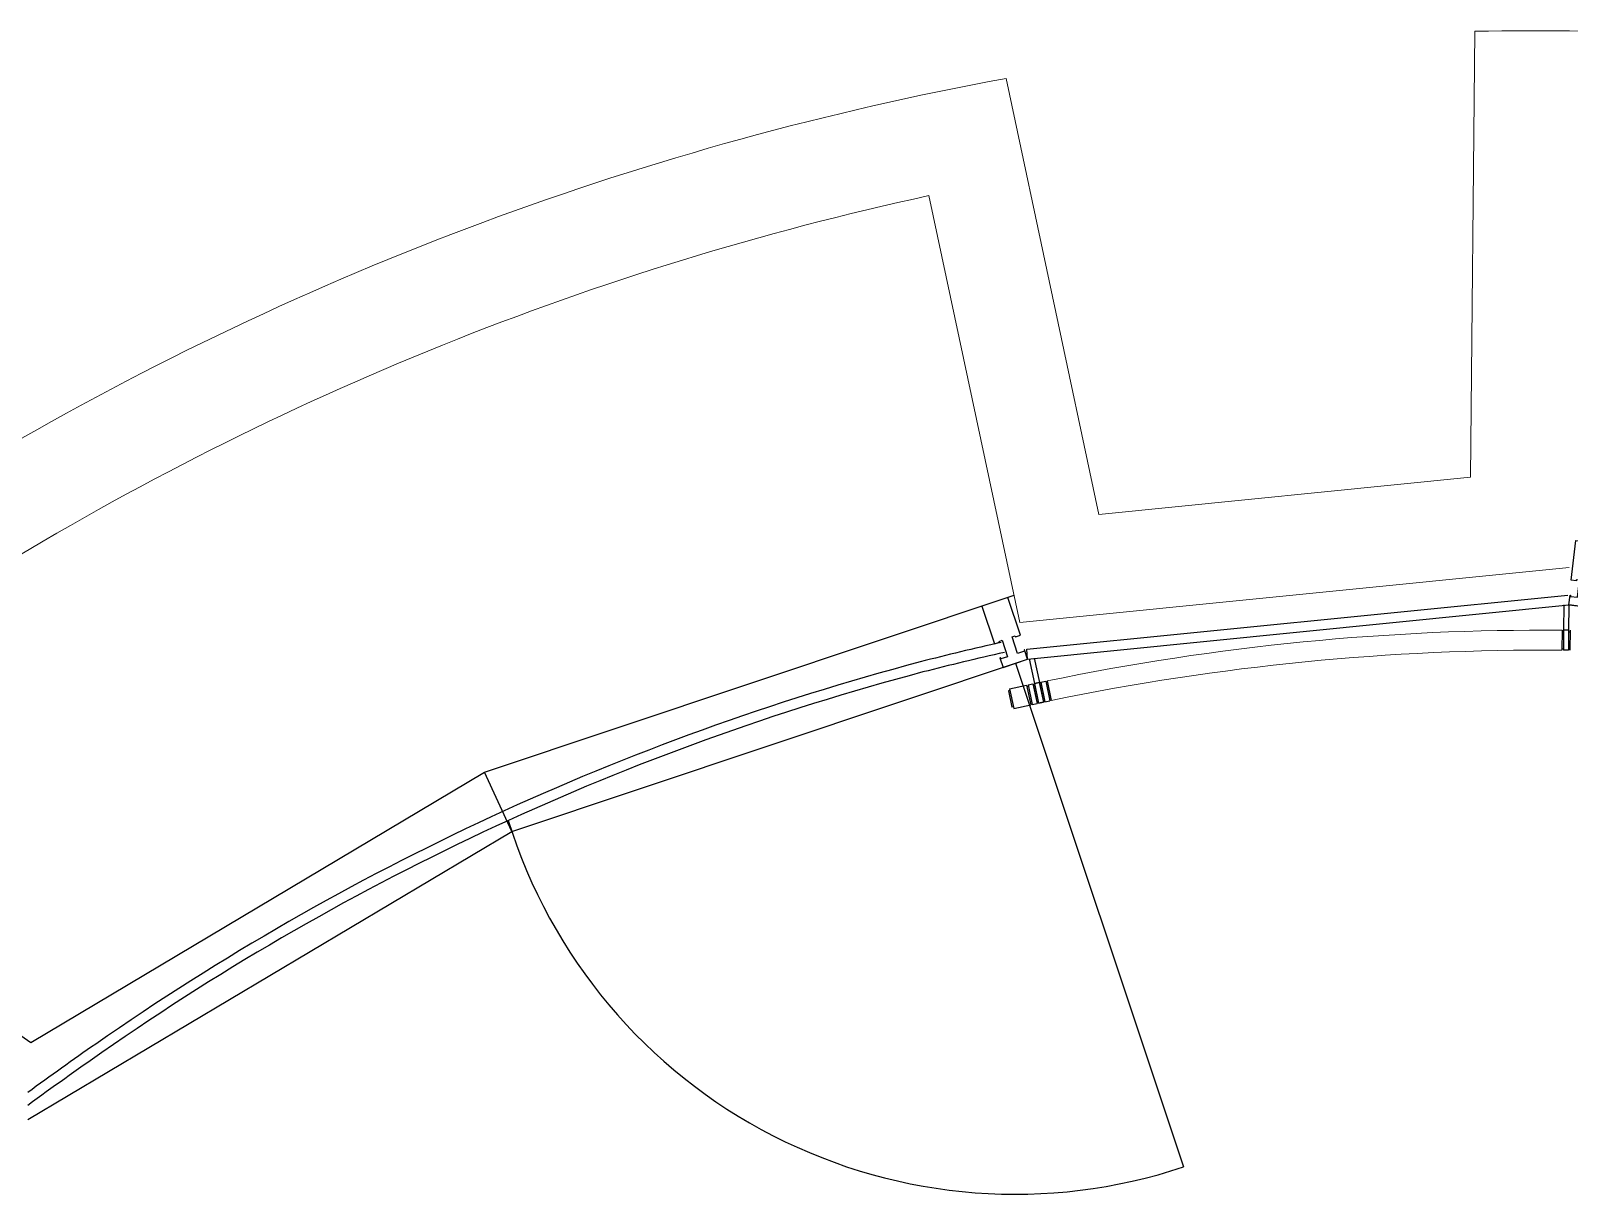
# Model space of a CAD drawing. Header units: centimetres. Extents: x 139057 to 200038, y 34824 to 80516.
# Drawn here: x 174580.1 to 174888.4, y 50309.5 to 50542.7 of the extents above; entities that cross this region are included whole.
import ezdxf

# ---------------------------------------------------------------- set-up
doc = ezdxf.new("R2010")
doc.units = ezdxf.units.CM
doc.header["$LTSCALE"] = 100
doc.linetypes.add('FLPL-C-P1$0$HIDDEN2', pattern=[4.7625, 3.175, -1.5875])
doc.layers.add('430_TAVOLATI_001-AM_0', color=3, linetype='Continuous', lineweight=0)
doc.layers.add('441_SERRAMENTI_001-AM_0', color=1, linetype='Continuous', lineweight=0)
for name, color, linetype in [('A-FACCIATA', 8, 'Continuous'), ('A-FACCIATA MONTANTI', 13, 'Continuous'), ('A-FACCIATTA STONE', 13, 'Continuous'), ('A-FACCIATTE VISTE', 8, 'Continuous'), ('A-SI', 50, 'Continuous'), ('FLPL-C-P1$0$A-DOOR-SWING', 7, 'FLPL-C-P1$0$HIDDEN2'), ('FLPL-C-P1$0$A-GLAZ-MULL', 1, 'Continuous'), ('FLPL-C-P1$0$A-STRS-RAIL', 7, 'Continuous')]:
    doc.layers.add(name, color=color, linetype=linetype)

# ---------------------------------------------------------------- blocks, each defined once
blk = doc.blocks.new('FLPL-C-P1$0$MULL130 OTLN')
at = {"layer": 'FLPL-C-P1$0$A-GLAZ-MULL', "elevation": 0}
blk.add_lwpolyline([(10.5, 112.6), (24.9, 112.6), (24.9, 110), (26, 110), (26, 130), (-26, 130), (-26, 110), (-25, 110), (-25, 112.6), (-10.5, 112.6), (-10.5, 78), (-17.1, 78), (-17.1, 80), (-27.5, 80), (-27.5, 0), (27.5, 0), (27.5, 80), (17.1, 80), (17.1, 78), (10.5, 78), (10.5, 112.6)], dxfattribs=at)
blk = doc.blocks.new('FLPL-C-P1$0$HANDRAIL-BUILDING C-MID 02')
at = {"layer": 'FLPL-C-P1$0$A-STRS-RAIL'}
for p, q in [((1.8, 4.7), (48.2, -16)), ((-1.8, -4.7), (44.1, -25.1)), ((42.9, -27.9), (79.5, -44.2)), ((44.1, -25.1), (48.2, -16)), ((44.1, -25.1), (80.7, -41.4)), ((46.9, -26.4), (45.7, -29.1)), ((48.2, -16), (84.7, -32.3)), ((49.4, -13.3), (86, -29.6)), ((52.2, -14.5), (50.9, -17.2)), ((83.2, -28.3), (82, -31.1)), ((77.9, -40.2), (76.7, -42.9)), ((80.7, -41.4), (84.7, -32.3))]:
    blk.add_line(p, q, dxfattribs=at)
blk = doc.blocks.new('FLPL-C-P1$0$HANDRAIL-BUILDING C-END')
at = {"layer": 'FLPL-C-P1$0$A-STRS-RAIL'}
for p, q in [((0, 77), (0, 42)), ((40, 77), (0, 77)), ((37, 80), (3, 80)), ((3, 77), (3, 80)), ((37, 77), (37, 80)), ((40, 77), (40, 42)), ((40, 42), (0, 42)), ((0, 39), (0, 29)), ((40, 39), (0, 39)), ((3, 39), (3, 42)), ((37, 39), (37, 42)), ((40, 39), (40, 29)), ((40, 29), (0, 29)), ((0, 26), (0, 16)), ((40, 26), (0, 26)), ((40, 16), (0, 16)), ((0, 13), (0, 3)), ((40, 13), (0, 13)), ((40, 3), (0, 3)), ((40, 0), (0, 0)), ((3, 26), (3, 29)), ((3, 13), (3, 16)), ((3, 0), (3, 3)), ((37, 26), (37, 29)), ((37, 13), (37, 16)), ((37, 0), (37, 3)), ((40, 26), (40, 16)), ((40, 13), (40, 3))]:
    blk.add_line(p, q, dxfattribs=at)

msp = doc.modelspace()

# ---------------------------------------------------------------- linework, layer by layer
at = {"layer": '430_TAVOLATI_001-AM_0'}
for p, q in [((174794.14, 50445.79, 0), (174775.53, 50533.14, 0)), ((174778.31, 50424.11, 0), (174760.09, 50509.66, 0)), ((174794.14, 50445.79, -0.01), (174868.59, 50453.24, -0.01)), ((174778.31, 50424.11, -0.01), (174888.41, 50435.13, -0.01))]:
    msp.add_line(p, q, dxfattribs=at)
at = {"layer": '430_TAVOLATI_001-AM_0', "elevation": 0}
msp.add_lwpolyline([(174868.59, 50453.24), (174869.51, 50542.59)], dxfattribs=at)
msp.add_lwpolyline([(175041.05, 50522.37, 0.067948), (174869.51, 50542.59, 0.058305)], format="xyb", dxfattribs=at)
at = {"layer": '430_TAVOLATI_001-AM_0'}
for radius, start, end in [(623.47, 100.38368, 120.40189), (603.47, 102.22846, 121.6135)]:
    msp.add_arc((174887.91, 49919.88, 0), radius, start, end, dxfattribs=at)
at = {"layer": '441_SERRAMENTI_001-AM_0', "elevation": 0}
for points in [[(174886.97, 50422.57, 0.05294), (174783.78, 50412.41, 0.05294)], [(174886.93, 50418.57, 0.052931), (174784.6, 50408.49, 0.052262)]]:
    msp.add_lwpolyline(points, format="xyb", dxfattribs=at)
at = {"layer": 'A-FACCIATA', "elevation": 0}
for points in [[(174774.54, 50420.11, 0.008317), (174758.35, 50416.23, 0.087606), (174593.11, 50339.65, 0.006165), (174579.49, 50329.94, 0.006165)], [(174775.2, 50418.11, 0.008423), (174758.88, 50414.2, 0.087603), (174594.31, 50337.93, 0.006721), (174579.52, 50327.36, 0.006721)]]:
    msp.add_lwpolyline(points, format="xyb", dxfattribs=at)
at = {"layer": 'A-FACCIATTA STONE'}
for p, q in [((174779.67, 50418.76, 0), (174888.13, 50429.62, 0)), ((174779.87, 50416.77, 0), (174888.33, 50427.63, 0)), ((174779.87, 50416.77, 0), (174888.33, 50427.63, 0)), ((174779.87, 50416.77, 0), (174779.67, 50418.76, 0))]:
    msp.add_line(p, q, dxfattribs=at)
at = {"layer": 'A-FACCIATTE VISTE'}
for p, q in [((174671.04, 50394.12, 0), (174777.14, 50429.57, 0)), ((174888.33, 50427.63, 0), (174996.57, 50414.78, 0)), ((174676.49, 50382.23, 0), (174779.87, 50416.77, 0)), ((174676.49, 50382.23, 0), (174779.87, 50416.77, 0)), ((174580.08, 50339.96, 0), (174671.04, 50394.12, 0)), ((174676.49, 50382.23, 0), (174671.04, 50394.12, 0)), ((174676.49, 50382.23, 0), (174671.04, 50394.12, 0)), ((174579.52, 50324.5, 0), (174676.49, 50382.23, 0))]:
    msp.add_line(p, q, dxfattribs=at)
at = {"layer": 'A-FACCIATTE VISTE', "elevation": 0}
msp.add_lwpolyline([(174422.8, 50449.83), (174580.08, 50339.96)], dxfattribs=at)
at = {"layer": 'FLPL-C-P1$0$A-DOOR-SWING', "elevation": 0}
msp.add_lwpolyline([(174777.4, 50415.95), (174811.12, 50315.03, -0.420603), (174675.78, 50384.44)], format="xyb", dxfattribs=at)

# ---------------------------------------------------------------- block references
at = {"layer": 'A-FACCIATA MONTANTI'}
for p, xscale, yscale, zscale, rotation in [((174892.44, 50440.23, 0), -0.1, 0.1, 0.1, 173.2276245383279), ((174773.28, 50428.28, 0), 0.09999999999999996, 0.09999999999999996, 0.09999999999999996, 198.4753134812073)]:
    msp.add_blockref('FLPL-C-P1$0$MULL130 OTLN', p, dxfattribs=dict(at, xscale=xscale, yscale=yscale, zscale=zscale, rotation=rotation))
at = {"layer": 'A-SI', "yscale": 0.1, "zscale": 0.1}
for name, p, xscale, rotation in [('FLPL-C-P1$0$HANDRAIL-BUILDING C-MID 02', (174887.83, 50427.62, 0), -0.1, 65.3915488081268), ('FLPL-C-P1$0$HANDRAIL-BUILDING C-MID 02', (174780.67, 50416.91, 0), -0.1, 78.00581145193748), ('FLPL-C-P1$0$HANDRAIL-BUILDING C-END', (174784.6, 50408.49, 0), 0.1, 101.9480053478641)]:
    msp.add_blockref(name, p, dxfattribs=dict(at, xscale=xscale, rotation=rotation))

doc.saveas('drawing.dxf')
